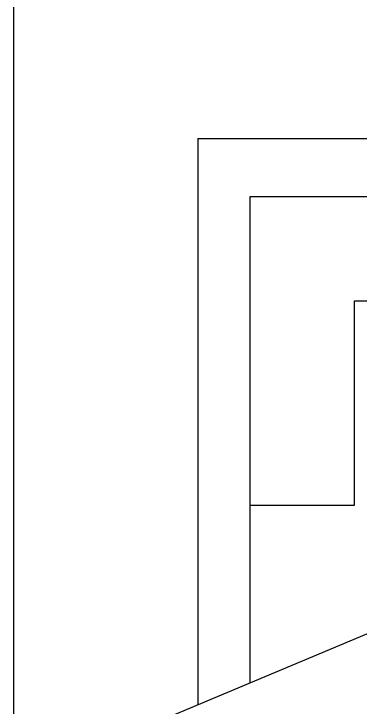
# Model space of a CAD drawing. Header units: millimetres. Extents: x 285 to 2285, y 238 to 2522.
# Drawn here: x 285.4 to 484.6, y 1481.3 to 1880 of the extents above; entities that cross this region are included whole.
import ezdxf

# ---------------------------------------------------------------- set-up
doc = ezdxf.new("R2010")
doc.units = ezdxf.units.MM
doc.layers.add('MURO', color=1, linetype='Continuous')
doc.layers.add('Wall', color=43, linetype='Continuous')

msp = doc.modelspace()

# ---------------------------------------------------------------- linework, layer by layer
msp.add_line((285.44, 238.29), (285.44, 2238.29))
at = {"layer": 'MURO'}
msp.add_line((769.74, 1641.09), (285.44, 1438.29), dxfattribs=at)
at = {"layer": 'Wall'}
for p, q in [((391.2, 1808.29), (391.2, 1482.58)), ((391.2, 1808.29), (1169.05, 1808.29)), ((421.2, 1774.85), (421.2, 1495.14)), ((1089.18, 1774.85), (421.2, 1774.85)), ((679.04, 1714.85), (481.2, 1714.85)), ((481.2, 1714.85), (481.2, 1597.34)), ((481.2, 1597.34), (421.2, 1597.34))]:
    msp.add_line(p, q, dxfattribs=at)

doc.saveas('drawing.dxf')
